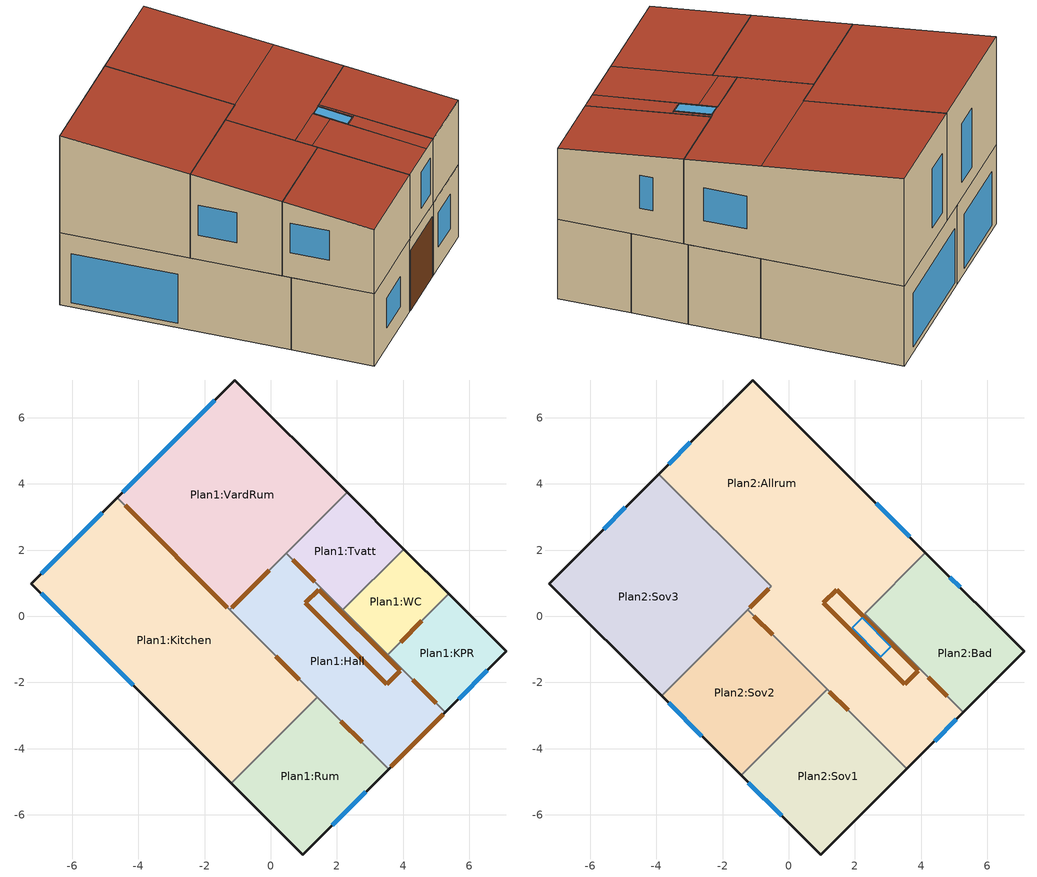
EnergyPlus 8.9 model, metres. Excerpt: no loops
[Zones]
Plan1:Kitchen
 floor ground (Tanay Ground Floor): -1.2,-5.05 -7.24,0.99 -4.64,3.59 1.4,-2.45 z0
 wall outside (Tanay External Wall): -4.64,3.59 -7.24,0.99 -1.2,-5.05 z0:3
 wall to Plan1:Rum (Tanay Internal Partition): -1.2,-5.05 1.4,-2.45 z0:3
 wall to Plan1:Hall (Tanay Internal Partition): 1.4,-2.45 -1.25,0.19 z0:3
 wall to Plan1:VardRum (Tanay Internal Partition): -1.25,0.19 -4.64,3.59 z0:3
 window (1001): -5.09,3.13 -6.94,1.29 / -6.94,0.69 -4.16,-2.09 z0.19:2.22
 door inside (IRTSurface): 0.86,-1.91 0.15,-1.21 / -1.31,0.26 -4.4,3.35 z0:3
Plan1:Rum
 floor ground (Tanay Ground Floor): 0.96,-7.21 -1.2,-5.05 1.4,-2.45 3.56,-4.62 z0
 wall outside (Tanay External Wall): -1.2,-5.05 0.96,-7.21 3.56,-4.62 z0:3
 wall to Plan1:Hall (Tanay Internal Partition): 3.56,-4.62 1.4,-2.45 z0:3
 window (1002): 1.86,-6.32 2.87,-5.31 z0.8:2.03
 door inside (Wooden flush panel hollow core door (normally hung)): 2.76,-3.81 2.12,-3.17 z0:2.1
Plan1:Hall
 floor ground (Tanay Ground Floor): 3.56,-4.62 -1.25,0.19 0.47,1.91 5.28,-2.9 z0
 wall outside (Tanay External Wall): 3.56,-4.62 5.28,-2.9 z0:3
 wall to Plan1:VardRum (Tanay Internal Partition_Rev): 0.47,1.91 -1.25,0.19 z0:3
 wall to Plan1:Tvatt (Tanay Internal Partition_Rev): 2.18,0.19 0.47,1.91 z0:3
 wall to Plan1:WC (Tanay Internal Partition_Rev): 3.54,-1.16 2.18,0.19 z0:3
 wall to Plan1:KPR (Tanay Internal Partition_Rev): 5.28,-2.9 3.54,-1.16 z0:3
 door inside (IRTSurface): -0.04,1.4 -1.18,0.26 z0:3; 5,-2.63 4.3,-1.92 z0:2.1; 1.04,0.4 3.5,-2.06 3.91,-1.65 1.45,0.81 z3
 door inside (Wooden flush panel hollow core door (normally hung)_Rev): 1.32,1.05 0.67,1.71 z0.01:2.1
 door (Tanay External Door): 3.62,-4.55 5.21,-2.96 z0:2.5
Plan1:VardRum
 floor ground (Tanay Ground Floor): -1.25,0.19 -4.64,3.59 -1.09,7.14 2.31,3.75 z0
 wall outside (Tanay External Wall): 2.31,3.75 -1.09,7.14 -4.64,3.59 z0:3
 wall to Plan1:Tvatt (Tanay Internal Partition): 0.47,1.91 2.31,3.75 z0:3
 window (1002): -1.7,6.53 -4.47,3.75 z0.19:2.22
Plan1:Tvatt
 floor ground (Tanay Ground Floor): 2.18,0.19 0.47,1.91 2.31,3.75 4.02,2.03 z0
 wall outside (Tanay External Wall): 4.02,2.03 2.31,3.75 z0:3
 wall to Plan1:WC (Tanay Internal Partition): 2.18,0.19 4.02,2.03 z0:3
Plan1:WC
 floor ground (Tanay Ground Floor): 3.54,-1.16 2.18,0.19 4.02,2.03 5.38,0.68 z0
 wall outside (Tanay External Wall): 5.38,0.68 4.02,2.03 z0:3
 wall to Plan1:KPR (Tanay Internal Partition): 3.54,-1.16 5.38,0.68 z0:3
 door inside (Wooden flush panel hollow core door (normally hung)): 3.93,-0.78 4.57,-0.14 z0:2.1
Plan1:KPR
 floor ground (Tanay Ground Floor): 5.28,-2.9 3.54,-1.16 5.38,0.68 7.12,-1.06 z0
 wall outside (Tanay External Wall): 5.28,-2.9 7.12,-1.06 5.38,0.68 z0:3
 window (1003): 5.67,-2.5 6.55,-1.63 z0.84:2.26
Plan2:Sov1
 floor to Plan1:Kitchen (Tanay Internal floor_Reversed_Rev): -1.2,-5.05 -1.44,-4.81 1.16,-2.21 1.4,-2.45 z3
 floor to Plan1:Rum (Tanay Internal floor_Reversed_Rev): 0.96,-7.21 -1.2,-5.05 1.4,-2.45 3.56,-4.62 z3
 wall outside (Tanay External Wall): 0.96,-7.21,3 3.56,-4.61,3 3.56,-4.61,5.68 0.96,-7.21,5.67; -1.44,-4.81,3 0.96,-7.21,3 0.96,-7.21,5.67 -1.44,-4.81,6.07
 wall to Plan2:Allrum (Tanay Internal Partition): 3.56,-4.61,3 1.16,-2.21,3 1.16,-2.21,6.08 3.56,-4.61,5.68
 wall to Plan2:Sov2 (Tanay Internal Partition): 1.16,-2.21,3 -1.44,-4.81,3 -1.44,-4.81,6.07 1.16,-2.21,6.08
 window (1005): -1.23,-5.02 -0.21,-6.03 z4.02:5.25
 door inside (Wooden flush panel hollow core door (normally hung)): 1.8,-2.85 1.22,-2.27 z3.44:5.4
 roof outside (Tanay Pitched roof): 0.96,-7.21,5.67 3.56,-4.61,5.68 1.16,-2.21,6.08 -1.44,-4.81,6.07
Plan2:Sov2
 floor to Plan1:Kitchen (Tanay Internal floor_Reversed_Rev): -1.44,-4.81 -3.84,-2.4 -1.25,0.19 1.16,-2.21 z3
 wall outside (Tanay External Wall): -3.84,-2.4,3 -1.44,-4.81,3 -1.44,-4.81,6.07 -3.84,-2.4,6.47
 wall to Plan2:Allrum (Tanay Internal Partition): 1.16,-2.21,3 -1.25,0.19,3 -1.25,0.19,6.48 1.16,-2.21,6.08
 wall to Plan2:Sov3 (Tanay Internal Partition): -1.25,0.19,3 -3.84,-2.4,3 -3.84,-2.4,6.47 -1.25,0.19,6.48
 window (1005): -3.63,-2.62 -2.62,-3.63 z4.02:5.25
 door inside (Wooden flush panel hollow core door (normally hung)): -0.49,-0.56 -1.06,0.01 z3.44:5.4
 roof outside (Tanay Pitched roof): -1.44,-4.81,6.07 1.16,-2.21,6.08 -1.25,0.19,6.48 -3.84,-2.4,6.47
Plan2:Sov3
 floor to Plan1:Kitchen (Tanay Internal floor_Reversed_Rev): -3.84,-2.4 -7.24,0.99 -4.64,3.59 -1.25,0.19 z3
 floor to Plan1:VardRum (Tanay Internal floor_Reversed_Rev): -1.25,0.19 -4.64,3.59 -3.93,4.3 -0.53,0.91 z3
 wall outside (Tanay External Wall): -3.93,4.3,3 -7.24,0.99,3 -7.24,0.99,7.04 -3.93,4.3,7.05; -7.24,0.99,3 -3.84,-2.4,3 -3.84,-2.4,6.47 -7.24,0.99,7.04
 wall to Plan2:Allrum (Tanay Internal Partition_Rev): -1.25,0.19 -0.53,0.91 z3:6.48; -0.53,0.91,3 -3.93,4.3,3 -3.93,4.3,7.05 -0.53,0.91,6.48
 window (1007): -4.94,3.29 -5.6,2.63 z3.56:5.78
 door inside (Wooden flush panel hollow core door (normally hung)_Rev): -1.18,0.26 -0.6,0.84 z3.44:5.4
 roof outside (Tanay Pitched roof): -3.84,-2.4,6.47 -0.53,0.91,6.48 -3.93,4.3,7.05 -7.24,0.99,7.04
Plan2:Allrum
 floor to Plan1:VardRum (Tanay Internal floor_Reversed_Rev): -0.53,0.91 -3.93,4.3 -1.09,7.14 2.31,3.75 z3
 floor to Plan1:Tvatt (Tanay Internal floor_Reversed_Rev): 2.18,0.19 0.47,1.91 2.31,3.75 4.02,2.03 z3
 floor to Plan1:WC (Tanay Internal floor_Reversed_Rev): 2.29,0.08 2.18,0.19 4.02,2.03 4.13,1.92 z3
 floor to Plan1:Hall (Tanay Internal floor_Reversed_Rev): 3.56,-4.61 -1.25,0.19 0.47,1.91 5.28,-2.9 z3
 wall outside (Tanay External Wall): -1.09,7.14 -3.93,4.3 z3:7.05; 3.56,-4.61 5.28,-2.9 z3:5.68; 4.13,1.92,3 -1.09,7.14,3 -1.09,7.14,7.05 4.13,1.92,6.18
 wall to Plan2:Bad (Tanay Internal Partition_Rev): 2.29,0.08 4.13,1.92 z3:6.18; 5.28,-2.9,3 2.29,0.08,3 2.29,0.08,6.18 5.28,-2.9,5.68
 window (1002): 3.66,2.4 2.64,3.41 z4.02:5.25; -2.97,5.26 -3.63,4.6 z3.56:5.79; 4.4,-3.77 5.06,-3.12 z3.56:5.05
 door inside (Wooden flush panel hollow core door (normally hung)_Rev): 4.79,-2.42,3.44 4.22,-1.85,5.3 4.79,-2.42,5.2; 4.79,-2.42,3.44 4.22,-1.85,3.44 4.22,-1.85,5.29
 roof outside (Tanay Pitched roof): 3.14,-0.92,6.02 3.22,-0.85,6.02 2.76,-0.38,6.1 2.68,-0.46,6.1; 4.81,-3.37,5.68 5.28,-2.9,5.68 3.22,-0.85,6.02 2.77,-1.28,6.02; 3.56,-4.61,5.68 4.81,-3.37,5.68 2.32,-0.81,6.1 1.02,-2.07,6.1; 2.68,-0.46,6.1 2.76,-0.38,6.1 2.29,0.08,6.18 2.22,0.02,6.18; 1.02,-2.07,6.1 2.32,-0.81,6.1 1.86,-0.35,6.18 0.58,-1.63,6.17; 0.58,-1.63,6.17 1.86,-0.35,6.18 0.56,-1.61,6.18; -0.53,0.91,6.48 2.31,3.75,6.49 -1.09,7.14,7.05 -3.93,4.3,7.05; 0.56,-1.61,6.18 1.92,-0.28,6.18 4.13,1.92,6.18 2.31,3.75,6.49 -1.25,0.19,6.48; 2.77,-1.28,6.02 3.14,-0.92,6.02 2.23,0.01,6.18 1.86,-0.35,6.18
 skylight (1006): 2.77,-1.23,6.03 3.08,-0.92,6.03 2.22,-0.05,6.17 1.92,-0.35,6.17
Plan2:Bad
 floor to Plan1:WC (Tanay Internal floor_Reversed_Rev): 3.54,-1.16 2.29,0.08 4.13,1.92 5.38,0.68 z3
 floor to Plan1:KPR (Tanay Internal floor_Reversed_Rev): 5.28,-2.9 3.54,-1.16 5.38,0.68 7.12,-1.06 z3
 wall outside (Tanay External Wall): 5.28,-2.9 7.12,-1.06 z3:5.68; 7.12,-1.06,3 4.13,1.92,3 4.13,1.92,6.18 7.12,-1.06,5.68
 window (1004): 5.18,0.88 4.87,1.18 z4.02:5.25
 roof outside (Tanay Pitched roof): 5.28,-2.9,5.68 7.12,-1.06,5.68 4.13,1.92,6.18 2.29,0.08,6.18
[Building]
Building: North Axis=0; Terrain=Suburbs; Loads Convergence Tolerance Value=0.04; Temperature Convergence Tolerance Value=0.4; Solar Distribution=FullExterior; Maximum Number of Warmup Days=25; Minimum Number of Warmup Days=6
[Site:Location]
Svinninge (O1-1O:31-O3)  (01-10:31-03): Latitude=59.37; Longitude=17.9; Time Zone=1; Elevation=14
[SizingPeriod:DesignDay] Day of Month=15; Humidity Condition Type=WetBulb; Barometric Pressure=101156.9; Wind Direction=0; Rain Indicator=No; Snow Indicator=No
Name | Month | Day Type | Maximum DryBulb Temperature | Daily DryBulb Temperature Range | Wetbulb or DewPoint at Maximum DryBulb | Wind Speed | Daylight Saving Time Indicator | Solar Model Indicator | Sky Clearness
Summer Design Day in Svinninge (O1-1O:31-O3) Jul | 7 | SummerDesignDay | 30.1 | 12.5 | 18.9 | 0 | Yes | ASHRAEClearSky | 0.98
Summer Design Day in Svinninge (O1-1O:31-O3) Aug | 8 | SummerDesignDay | 28.2 | 11.2 | 18.4 | 0 | Yes | ASHRAEClearSky | 0.98
Summer Design Day in Svinninge (O1-1O:31-O3) Sep | 9 | SummerDesignDay | 22.9 | 9.7 | 16.5 | 0 | Yes | ASHRAEClearSky | 0.98
Winter Design Day in Svinninge (O1-1O:31-O3) | 1 | WinterDesignDay | -16.1 | 0 | -16.1 | 9.8 | No |  | 0
[Site:GroundTemperature:BuildingSurface]
18, 18, 18, 18, 18, 18, 18, 18, 18, 18, 18, 18
[Site:GroundTemperature:FCfactorMethod]
January Ground Temperature=-2; February Ground Temperature=-2.83; March Ground Temperature=-1.36; April Ground Temperature=0.95; May Ground Temperature=6.98; June Ground Temperature=11.64; July Ground Temperature=14.78; August Ground Temperature=15.74; September Ground Temperature=14.11; October Ground Temperature=10.5; November Ground Temperature=5.66; December Ground Temperature=1.18
[Site:GroundTemperature:Shallow]
14, 14, 14, 14, 14, 14, 14, 14, 14, 14, 14, 14
[Site:GroundTemperature:Deep]
14, 14, 14, 14, 14, 14, 14, 14, 14, 14, 14, 14
[Site:GroundReflectance]
0.2, 0.2, 0.2, 0.2, 0.2, 0.2, 0.2, 0.2, 0.2, 0.2, 0.2, 0.2
[Site:GroundReflectance:SnowModifier]
2, 2
[Material] Roughness=Rough
Name | Thickness | Conductivity | Density | Specific Heat | Thermal Absorptance | Solar Absorptance | Visible Absorptance
Gravel_O.15 | 0.15 | 0.36 | 1840 | 840 | 0.9 | 0.29 | 0.29
Mineral fibre/wool - woolfibrous_O.3 | 0.3 | 0.043 | 96 | 840 | 0.9 | 0.6 | 0.6
Cast Concrete (Dense)_O.1 | 0.1 | 1.4 | 2100 | 840 | 0.9 | 0.6 | 0.6
Timber Flooring_O.O2 | 0.02 | 0.14 | 650 | 1200 | 0.9 | 0.78 | 0.78
Timber Flooring_O.O15 | 0.015 | 0.14 | 650 | 1200 | 0.9 | 0.78 | 0.78
Chipboard_O.O22 | 0.022 | 0.15 | 800 | 2093 | 0.9 | 0.78 | 0.78
Plywood (Lightweight)_O.O7 | 0.07 | 0.15 | 560 | 2500 | 0.9 | 0.78 | 0.78
Gypsum Plasterboard_O.O13 | 0.013 | 0.25 | 900 | 1000 | 0.9 | 0.5 | 0.5
Plywood (Lightweight)_O.O12 | 0.012 | 0.15 | 560 | 2500 | 0.9 | 0.78 | 0.78
Hardboard(high density)_O.O25 | 0.025 | 0.12 | 880 | 1340 | 0.9 | 0.7 | 0.7
O.625 in. gypsum board_O.O1 | 0.01 | 0.16 | 640 | 1150 | 0.9 | 0.7 | 0.7
Mineral fibre/wool - woolfibrous_O.245 | 0.245 | 0.043 | 96 | 840 | 0.9 | 0.6 | 0.6
O.5 in. Plywood (douglas fir)_O.O127 | 0.0127 | 0.09 | 460 | 1880 | 0.9 | 0.7 | 0.7
Plywood (Heavyweight)_O.OO6 | 0.006 | 0.15 | 700 | 1420 | 0.9 | 0.78 | 0.78
Stainless Steel 1_O.O3 | 0.03 | 17 | 7900 | 460 | 0.3 | 0.2 | 0.2
Mineral fibre/wool - woolfibrous_O.O3 | 0.03 | 0.043 | 96 | 840 | 0.9 | 0.6 | 0.6
Ceiling Tiles_O.O25 | 0.025 | 0.056 | 380 | 1000 | 0.9 | 0.5 | 0.5
Plywood (Lightweight)_O.O23 | 0.023 | 0.15 | 560 | 2500 | 0.9 | 0.78 | 0.78
Mineral fibre/wool - woolfibrous_O.47 | 0.47 | 0.043 | 96 | 840 | 0.9 | 0.6 | 0.6
[Material:NoMass] Roughness=Rough; Thermal Absorptance=0.9; Solar Absorptance=0.7; Visible Absorptance=0.7
Name | Thermal Resistance
5_RVAL_3; 6_RVAL_3; 7_RVAL_2; 13_RVAL_3 | 0.18
9_RVAL_2; 10_RVAL_2 | 0.15
[Material:InfraredTransparent]
IRTMaterial
[WindowMaterial:Glazing] Optical Data Type=SpectralAverage; Thickness=0.003; Infrared Transmittance at Normal Incidence=0; Conductivity=0.9; Dirt Correction Factor for Solar and Visible Transmittance=1
Name | Solar Transmittance at Normal Incidence | Front Side Solar Reflectance at Normal Incidence | Back Side Solar Reflectance at Normal Incidence | Visible Transmittance at Normal Incidence | Front Side Visible Reflectance at Normal Incidence | Back Side Visible Reflectance at Normal Incidence | Front Side Infrared Hemispherical Emissivity | Back Side Infrared Hemispherical Emissivity
2 | 0.837 | 0.075 | 0.075 | 0.898 | 0.081 | 0.081 | 0.84 | 0.84
40 | 0.63 | 0.19 | 0.22 | 0.85 | 0.056 | 0.079 | 0.84 | 0.1
41 | 0.63 | 0.22 | 0.19 | 0.85 | 0.079 | 0.056 | 0.1 | 0.84
[WindowMaterial:Gas]
1002: Gas Type=Air; Thickness=0.013
[WindowMaterial:Blind]
20001: Slat Orientation=Horizontal; Slat Width=0.025; Slat Separation=0.01875; Slat Thickness=0.001; Slat Angle=45; Slat Conductivity=0.9; Slat Beam Solar Transmittance=0; Front Side Slat Beam Solar Reflectance=0.8; Back Side Slat Beam Solar Reflectance=0.8; Slat Diffuse Solar Transmittance=0; Front Side Slat Diffuse Solar Reflectance=0.8; Back Side Slat Diffuse Solar Reflectance=0.8; Slat Beam Visible Transmittance=0; Front Side Slat Beam Visible Reflectance=0.8; Back Side Slat Beam Visible Reflectance=0.8; Slat Diffuse Visible Transmittance=0; Front Side Slat Diffuse Visible Reflectance=0.8; Back Side Slat Diffuse Visible Reflectance=0.8; Slat Infrared Hemispherical Transmittance=0; Front Side Slat Infrared Hemispherical Emissivity=0.9; Back Side Slat Infrared Hemispherical Emissivity=0.9; Blind to Glass Distance=0.015; Blind Top Opening Multiplier=0.5; Blind Bottom Opening Multiplier=0.5; Blind Left Side Opening Multiplier=0.5; Blind Right Side Opening Multiplier=0.5; Minimum Slat Angle=0; Maximum Slat Angle=180
[Construction]
IRTSurface: IRTMaterial
Tanay Internal Partition: Gypsum Plasterboard_O.O13, Plywood (Lightweight)_O.O12, 5_RVAL_3, Plywood (Lightweight)_O.O12, Gypsum Plasterboard_O.O13
Tanay Internal Partition_Rev: Gypsum Plasterboard_O.O13, Plywood (Lightweight)_O.O12, 6_RVAL_3, Plywood (Lightweight)_O.O12, Gypsum Plasterboard_O.O13
Tanay External Wall: Hardboard(high density)_O.O25, 7_RVAL_2, O.625 in. gypsum board_O.O1, Mineral fibre/wool - woolfibrous_O.245, O.5 in. Plywood (douglas fir)_O.O127, Gypsum Plasterboard_O.O13
Wooden flush panel hollow core door (normally hung): Plywood (Heavyweight)_O.OO6, 9_RVAL_2, Plywood (Heavyweight)_O.OO6
Wooden flush panel hollow core door (normally hung)_Rev: Plywood (Heavyweight)_O.OO6, 10_RVAL_2, Plywood (Heavyweight)_O.OO6
Tanay External Door: Stainless Steel 1_O.O3, Mineral fibre/wool - woolfibrous_O.O3, Stainless Steel 1_O.O3
Tanay Pitched roof: Ceiling Tiles_O.O25, Plywood (Lightweight)_O.O23, 13_RVAL_3, Mineral fibre/wool - woolfibrous_O.47, Gypsum Plasterboard_O.O13
1001; 1002; 1003; 1004; 1005; 1007: 40, 1002, 2, 1002, 41
2001; 2002; 2003; 2004; 2005: 40, 1002, 2, 1002, 41, 20001
1006: 40, 1002, 2
[Construction:InternalSource]
Tanay Ground Floor: 2, 2, 2, 0.3, Gravel_O.15, Mineral fibre/wool - woolfibrous_O.3, Cast Concrete (Dense)_O.1, Timber Flooring_O.O2
Tanay Internal floor_Reversed_Rev: 4, 4, 2, 0.3, Gypsum Plasterboard_O.O13, Plywood (Lightweight)_O.O7, Mineral fibre/wool - woolfibrous_O.3, Chipboard_O.O22, Chipboard_O.O22, Timber Flooring_O.O15
[WindowProperty:ShadingControl] Shading Type=InteriorBlind; Shading Control Type=OnIfScheduleAllows; Shading Control Is Scheduled=Yes; Glare Control Is Active=No; Type of Slat Angle Control for Blinds=FixedSlatAngle; Setpoint 2=0
Name | Construction with Shading | Schedule
1001 | 2001 | Dwell_DomKitchen_Occ
1002 | 2002 | Dwell_DomLounge_Occ
1003 | 2003 | Dwell_DomCirculation_Occ
1004 | 2004 | Dwell_DomBath_Occ
1005 | 2005 | Dwell_DomBed_Occ
[Zone] Type=1; Multiplier=1; Zone Inside Convection Algorithm=TARP; Part of Total Floor Area=Yes
Name | Volume | Floor Area
Plan1:Kitchen | 79.4044 | 26.4681
Plan1:Rum | 25.8575 | 8.6192
Plan1:VardRum | 60.625 | 20.2083
Plan1:Tvatt | 14.7925 | 4.9308
Plan1:WC | 11.4833 | 3.8278
Plan1:KPR | 13.3948 | 4.4649
Plan1:Hall | 43.1562 | 14.3854
Plan2:Bad | 16.1785 | 8.3283
Plan2:Sov1 | 18.3537 | 9.73
Plan2:Sov2 | 23.9411 | 10.531
Plan2:Allrum | 88.2383 | 34.397
Plan2:Sov3 | 51.2986 | 18.6961
[PEOPLE] Number of People Calculation Method=People; Number of People=1; Fraction Radiant=0.3; Sensible Heat Fraction=AutoCalculate; Carbon Dioxide Generation Rate=3.82e-08; Enable ASHRAE 55 Comfort Warnings=No; Mean Radiant Temperature Calculation Type=ZoneAveraged; Work Efficiency Schedule=Work efficiency; Clothing Insulation Calculation Method=ClothingInsulationSchedule; Air Velocity Schedule=AirVelocitySchedule
Name | Zone or ZoneList | Number of People Schedule | Activity Level Schedule | Clothing Insulation Schedule
People Plan1:Kitchen | Plan1:Kitchen | Dwell_DomKitchen_Occ | Activity Schedule 13469 | Clothing Schedule 13469
People Plan1:Rum | Plan1:Rum | Dwell_DomLounge_Occ | Activity Schedule 13477 | Clothing Schedule 13477
People Plan1:VardRum | Plan1:VardRum | Dwell_DomLounge_Occ | Activity Schedule 13484 | Clothing Schedule 13484
People Plan1:Tvatt | Plan1:Tvatt | Dwell_DomToilet_Occ | Activity Schedule 13492 | Clothing Schedule 13492
People Plan1:WC | Plan1:WC | Dwell_DomToilet_Occ | Activity Schedule 13499 | Clothing Schedule 13499
People Plan1:KPR | Plan1:KPR | Dwell_DomCirculation_Occ | Activity Schedule 13506 | Clothing Schedule 13506
People Plan1:Hall | Plan1:Hall | Dwell_DomCirculation_Occ | Activity Schedule 13513 | Clothing Schedule 13513
People Plan2:Bad | Plan2:Bad | Dwell_DomBath_Occ | Activity Schedule 13552 | Clothing Schedule 13552
People Plan2:Sov1 | Plan2:Sov1 | Dwell_DomBed_Occ | Activity Schedule 13559 | Clothing Schedule 13559
People Plan2:Sov2 | Plan2:Sov2 | Dwell_DomBed_Occ | Activity Schedule 13566 | Clothing Schedule 13566
People Plan2:Allrum | Plan2:Allrum | Dwell_DomLounge_Occ | Activity Schedule 13573 | Clothing Schedule 13573
People Plan2:Sov3 | Plan2:Sov3 | Dwell_DomBed_Occ | Activity Schedule 13585 | Clothing Schedule 13585
[Lights] Design Level Calculation Method=Watts/Area; Return Air Fraction=0; Fraction Radiant=0.42; Fraction Visible=0.18; Fraction Replaceable=1
Name | Zone or ZoneList | Schedule | Watts per Zone Floor Area
Plan1:Kitchen | Plan1:Kitchen | Dwell_DomKitchen_Light | 10.2
Plan1:Rum | Plan1:Rum | Dwell_DomLounge_Light | 5.1
Plan1:VardRum | Plan1:VardRum | Dwell_DomLounge_Light | 5.1
Plan1:Tvatt | Plan1:Tvatt | Dwell_DomToilet_Light | 3.4
Plan1:WC | Plan1:WC | Dwell_DomToilet_Light | 3.4
Plan1:KPR | Plan1:KPR | Dwell_DomCirculation_Light | 3.4
Plan1:Hall | Plan1:Hall | Dwell_DomCirculation_Light | 3.4
Plan2:Bad | Plan2:Bad | Dwell_DomBath_Light | 5.1
Plan2:Sov1 | Plan2:Sov1 | Dwell_DomBed_Light | 3.4
Plan2:Sov2 | Plan2:Sov2 | Dwell_DomBed_Light | 3.4
Plan2:Allrum | Plan2:Allrum | Dwell_DomLounge_Light | 5.1
Plan2:Sov3 | Plan2:Sov3 | Dwell_DomBed_Light | 3.4
[OtherEquipment] Fuel Type=Electricity; Design Level Calculation Method=Watts/Area; Fraction Latent=0; Fraction Radiant=0.2; Fraction Lost=0; Carbon Dioxide Generation Rate=0
Name | Zone or ZoneList | Schedule | Power per Zone Floor Area | EndUse Subcategory
Plan1:Kitchen Equipment gain 1 | Plan1:Kitchen | Dwell_DomKitchen_Equip | 30.28 | ELECTRIC EQUIPMENT#Plan1:Kitchen#05
Plan1:Rum Equipment gain 1 | Plan1:Rum | Dwell_DomLounge_Equip | 3.9 | ELECTRIC EQUIPMENT#Plan1:Rum#05
Plan1:VardRum Equipment gain 1 | Plan1:VardRum | Dwell_DomLounge_Equip | 3.9 | ELECTRIC EQUIPMENT#Plan1:VardRum#05
Plan1:Tvatt Equipment gain 1 | Plan1:Tvatt | Dwell_DomToilet_Equip | 1.61 | ELECTRIC EQUIPMENT#Plan1:Tvatt#05
Plan1:WC Equipment gain 1 | Plan1:WC | Dwell_DomToilet_Equip | 1.61 | ELECTRIC EQUIPMENT#Plan1:WC#05
Plan1:KPR Equipment gain 1 | Plan1:KPR | Dwell_DomCirculation_Equip | 1.57 | ELECTRIC EQUIPMENT#Plan1:KPR#05
Plan1:Hall Equipment gain 1 | Plan1:Hall | Dwell_DomCirculation_Equip | 1.57 | ELECTRIC EQUIPMENT#Plan1:Hall#05
Plan2:Bad Equipment gain 1 | Plan2:Bad | Dwell_DomBath_Equip | 1.67 | ELECTRIC EQUIPMENT#Plan2:Bad#05
Plan2:Sov1 Equipment gain 1 | Plan2:Sov1 | Dwell_DomBed_Equip | 3.58 | ELECTRIC EQUIPMENT#Plan2:Sov1#05
Plan2:Sov2 Equipment gain 1 | Plan2:Sov2 | Dwell_DomBed_Equip | 3.58 | ELECTRIC EQUIPMENT#Plan2:Sov2#05
Plan2:Allrum Equipment gain 1 | Plan2:Allrum | Dwell_DomLounge_Equip | 3.9 | ELECTRIC EQUIPMENT#Plan2:Allrum#05
Plan2:Sov3 Equipment gain 1 | Plan2:Sov3 | Dwell_DomBed_Equip | 3.58 | ELECTRIC EQUIPMENT#Plan2:Sov3#05
[ZoneInfiltration:DesignFlowRate] Schedule=On 24/7; Design Flow Rate Calculation Method=Flow/zone; Constant Term Coefficient=1; Temperature Term Coefficient=0; Velocity Term Coefficient=0; Velocity Squared Term Coefficient=0
Name | Zone or ZoneList | Design Flow Rate
Plan1:Kitchen Infiltration | Plan1:Kitchen | 0.006617
Plan1:Rum Infiltration | Plan1:Rum | 0.002155
Plan1:VardRum Infiltration | Plan1:VardRum | 0.005052
Plan1:Tvatt Infiltration | Plan1:Tvatt | 0.001233
Plan1:WC Infiltration | Plan1:WC | 0.000957
Plan1:KPR Infiltration | Plan1:KPR | 0.001116
Plan1:Hall Infiltration | Plan1:Hall | 0.003596
Plan2:Bad Infiltration | Plan2:Bad | 0.001348
Plan2:Sov1 Infiltration | Plan2:Sov1 | 0.001529
Plan2:Sov2 Infiltration | Plan2:Sov2 | 0.001995
Plan2:Allrum Infiltration | Plan2:Allrum | 0.007353
Plan2:Sov3 Infiltration | Plan2:Sov3 | 0.004275
[ZoneVentilation:DesignFlowRate] Schedule=On 24/7; Design Flow Rate Calculation Method=Flow/zone; Ventilation Type=NATURAL; Fan Pressure Rise=0; Fan Total Efficiency=1; Constant Term Coefficient=1; Temperature Term Coefficient=0; Velocity Term Coefficient=0; Velocity Squared Term Coefficient=0; Minimum Indoor Temperature=-100; Maximum Indoor Temperature=100; Delta Temperature=-100; Minimum Outdoor Temperature=-100; Maximum Outdoor Temperature=100; Maximum Wind Speed=40
Name | Zone or ZoneList | Design Flow Rate
Plan1:Kitchen Nat Vent | Plan1:Kitchen | 0.0005
Plan1:Rum Nat Vent | Plan1:Rum | 0.0005
Plan1:VardRum Nat Vent | Plan1:VardRum | 0.0005
Plan1:Tvatt Nat Vent | Plan1:Tvatt | 0.0005
Plan1:WC Nat Vent | Plan1:WC | 0.0005
Plan1:KPR Nat Vent | Plan1:KPR | 0.005
Plan1:Hall Nat Vent | Plan1:Hall | 0.0005
Plan2:Bad Nat Vent | Plan2:Bad | 0.0005
Plan2:Sov1 Nat Vent | Plan2:Sov1 | 0.0005
Plan2:Sov2 Nat Vent | Plan2:Sov2 | 0.0005
Plan2:Allrum Nat Vent | Plan2:Allrum | 0.0005
Plan2:Sov3 Nat Vent | Plan2:Sov3 | 0.0005
[ZoneMixing] Delta Temperature=0
Name | Zone | Schedule | Design Flow Rate Calculation Method | Design Flow Rate | Source Zone
Plan1:Kitchen_1 | Plan1:Kitchen | On | Flow/Zone | 0.297604 | Plan1:Hall
Plan1:Kitchen_2 | Plan1:Hall | On | Flow/zone | 0.297604 | Plan1:Kitchen
Plan1:Kitchen_3 | Plan1:Kitchen | On | Flow/Zone | 1.31056 | Plan1:VardRum
Plan1:Kitchen_4 | Plan1:VardRum | On | Flow/zone | 1.31056 | Plan1:Kitchen
Plan1:Rum_5 | Plan1:Rum | Dwell_DomLounge_Occ | Flow/Zone | 0.0473244 | Plan1:Hall
Plan1:Rum_6 | Plan1:Hall | Dwell_DomLounge_Occ | Flow/zone | 0.0473244 | Plan1:Rum
Plan1:VardRum_7 | Plan1:VardRum | On | Flow/Zone | 0.483232 | Plan1:Hall
Plan1:VardRum_8 | Plan1:Hall | On | Flow/zone | 0.483232 | Plan1:VardRum
Plan1:Tvatt_9 | Plan1:Tvatt | Dwell_DomToilet_Occ | Flow/Zone | 0.0485122 | Plan1:Hall
Plan1:Tvatt_10 | Plan1:Hall | Dwell_DomToilet_Occ | Flow/zone | 0.0485122 | Plan1:Tvatt
Plan1:WC_11 | Plan1:WC | Dwell_DomToilet_Occ | Flow/Zone | 0.0474744 | Plan1:KPR
Plan1:WC_12 | Plan1:KPR | Dwell_DomToilet_Occ | Flow/zone | 0.0474744 | Plan1:WC
Plan1:KPR_13 | Plan1:KPR | On | Flow/Zone | 0.209432 | Plan1:Hall
Plan1:KPR_14 | Plan1:Hall | On | Flow/zone | 0.209432 | Plan1:KPR
Plan1:Hall_15 | Plan1:Hall | On | Flow/Zone | 0.198359 | Plan2:Allrum
Plan1:Hall_16 | Plan2:Allrum | On | Flow/zone | 0.198359 | Plan1:Hall
Plan2:Bad_17 | Plan2:Bad | Dwell_DomBath_Occ | Flow/Zone | 0.0177939 | Plan2:Allrum
Plan2:Bad_18 | Plan2:Allrum | Dwell_DomBath_Occ | Flow/zone | 0.0177939 | Plan2:Bad
Plan2:Bad_19 | Plan2:Bad | Dwell_DomBath_Occ | Flow/Zone | 0.0186455 | Plan2:Allrum
Plan2:Bad_20 | Plan2:Allrum | Dwell_DomBath_Occ | Flow/zone | 0.0186455 | Plan2:Bad
Plan2:Sov1_21 | Plan2:Sov1 | Dwell_DomBed_Occ | Flow/Zone | 0.0396495 | Plan2:Allrum
Plan2:Sov1_22 | Plan2:Allrum | Dwell_DomBed_Occ | Flow/zone | 0.0396495 | Plan2:Sov1
Plan2:Sov2_23 | Plan2:Sov2 | Dwell_DomBed_Occ | Flow/Zone | 0.0396495 | Plan2:Allrum
Plan2:Sov2_24 | Plan2:Allrum | Dwell_DomBed_Occ | Flow/zone | 0.0396495 | Plan2:Sov2
Plan2:Allrum_25 | Plan2:Allrum | Dwell_DomLounge_Occ | Flow/Zone | 0.0396494 | Plan2:Sov3
Plan2:Allrum_26 | Plan2:Sov3 | Dwell_DomLounge_Occ | Flow/zone | 0.0396494 | Plan2:Allrum
[EnergyManagementSystem:Actuator] Actuated Component Type=Schedule:Compact; Actuated Component Control Type=Schedule Value
Name | Actuated Component Unique
Schedule_Value_HEATING_SET_POINT_SCHEDULE | HEATING SET POINT SCHEDULE
Schedule_Value_COOLING_SET_POINT_SCHEDULE | COOLING SET POINT SCHEDULE
[EnergyManagementSystem:ProgramCallingManager]
setThermostat: BeginTimestepBeforePredictor; setTemperature_Heating; setTemperature_Cooling
Average Building Temperature: InsideHVACSystemIterationLoop; AverageZoneTemps; SetMassFlow_Plan1_Kitchen; SetMassFlow_Plan1_Rum; SetMassFlow_Plan1_VardRum; SetMassFlow_Plan1_Tvatt; SetMassFlow_Plan1_WC; SetMassFlow_Plan1_KPR; SetMassFlow_Plan1_Hall; SetMassFlow_Plan2_Bad; SetMassFlow_Plan2_Sov1; SetMassFlow_Plan2_Sov2; SetMassFlow_Plan2_Allrum; SetMassFlow_Plan2_Sov3; SetASHPInletTemp
[EnergyManagementSystem:Program]
setTemperature_Heating: SET Schedule_Value_HEATING_SET_POINT_SCHEDULE = 40
setTemperature_Cooling: SET Schedule_Value_COOLING_SET_POINT_SCHEDULE = 45
AverageZoneTemps: SET SumNumerator = 0; SET SumDenominator = 0; If Temp_Plan1_Kitchen > 100 || Temp_Plan1_Kitchen < 0.0-100; SET tmpError = @FatalHaltEp 999.9; ENDIF; SET SumNumerator = SumNumerator + Temp_Plan1_Kitchen * Vol_Plan1_Kitchen; SET SumDenominator = SumDenominator + Vol_Plan1_Kitchen; If Temp_Plan1_Rum > 100 || Temp_Plan1_Rum < 0.0-100; SET tmpError = @FatalHaltEp 999.9; ENDIF; SET SumNumerator = SumNumerator + Temp_Plan1_Rum * Vol_Plan1_Rum; SET SumDenominator = SumDenominator + Vol_Plan1_Rum; If Temp_Plan1_VardRum > 100 || Temp_Plan1_VardRum < 0.0-100; SET tmpError = @FatalHaltEp 999.9; ENDIF; SET SumNumerator = SumNumerator + Temp_Plan1_VardRum * Vol_Plan1_VardRum; SET SumDenominator = SumDenominator + Vol_Plan1_VardRum; If Temp_Plan1_Tvatt > 100 || Temp_Plan1_Tvatt < 0.0-100; SET tmpError = @FatalHaltEp 999.9; ENDIF; SET SumNumerator = SumNumerator + Temp_Plan1_Tvatt * Vol_Plan1_Tvatt; SET SumDenominator = SumDenominator + Vol_Plan1_Tvatt; If Temp_Plan1_WC > 100 || Temp_Plan1_WC < 0.0-100; SET tmpError = @FatalHaltEp 999.9; ENDIF; SET SumNumerator = SumNumerator + Temp_Plan1_WC * Vol_Plan1_WC; SET SumDenominator = SumDenominator + Vol_Plan1_WC; If Temp_Plan1_KPR > 100 || Temp_Plan1_KPR < 0.0-100; SET tmpError = @FatalHaltEp 999.9; ENDIF; SET SumNumerator = SumNumerator + Temp_Plan1_KPR * Vol_Plan1_KPR; SET SumDenominator = SumDenominator + Vol_Plan1_KPR; If Temp_Plan1_Hall > 100 || Temp_Plan1_Hall < 0.0-100; SET tmpError = @FatalHaltEp 999.9; ENDIF; SET SumNumerator = SumNumerator + Temp_Plan1_Hall * Vol_Plan1_Hall; SET SumDenominator = SumDenominator + Vol_Plan1_Hall; If Temp_Plan2_Bad > 100 || Temp_Plan2_Bad < 0.0-100; SET tmpError = @FatalHaltEp 999.9; ENDIF; SET SumNumerator = SumNumerator + Temp_Plan2_Bad * Vol_Plan2_Bad; SET SumDenominator = SumDenominator + Vol_Plan2_Bad; If Temp_Plan2_Sov1 > 100 || Temp_Plan2_Sov1 < 0.0-100; SET tmpError = @FatalHaltEp 999.9; ENDIF; SET SumNumerator = SumNumerator + Temp_Plan2_Sov1 * Vol_Plan2_Sov1; SET SumDenominator = SumDenominator + Vol_Plan2_Sov1; If Temp_Plan2_Sov2 > 100 || Temp_Plan2_Sov2 < 0.0-100; SET tmpError = @FatalHaltEp 999.9; ENDIF; SET SumNumerator = SumNumerator + Temp_Plan2_Sov2 * Vol_Plan2_Sov2; SET SumDenominator = SumDenominator + Vol_Plan2_Sov2; If Temp_Plan2_Allrum > 100 || Temp_Plan2_Allrum < 0.0-100; SET tmpError = @FatalHaltEp 999.9; ENDIF; SET SumNumerator = SumNumerator + Temp_Plan2_Allrum * Vol_Plan2_Allrum; SET SumDenominator = SumDenominator + Vol_Plan2_Allrum; If Temp_Plan2_Sov3 > 100 || Temp_Plan2_Sov3 < 0.0-100; SET tmpError = @FatalHaltEp 999.9; ENDIF; SET SumNumerator = SumNumerator + Temp_Plan2_Sov3 * Vol_Plan2_Sov3; SET SumDenominator = SumDenominator + Vol_Plan2_Sov3; IF SumDenominator > 0; SET AverageBuildingTemp = SumNumerator / SumDenominator; ENDIF
SetASHPInletTemp: SET Schedule_Value_TANAYASHPINLETTEMP = AverageBuildingTemp
SetMassFlow_Plan1_Kitchen: SET UserHeatSetpointTemp_Plan1_Kitchen = 20; SET Error_Plan1_Kitchen = Temp_Plan1_Kitchen - UserHeatSetpointTemp_Plan1_Kitchen; IF Error_Plan1_Kitchen > 0.1; SET Water_Mass_Flow_Rate_Plan1_Kitchen_Heated_Floor = 0; ELSEIF Error_Plan1_Kitchen < -0.1; SET Water_Mass_Flow_Rate_Plan1_Kitchen_Heated_Floor = 1; ENDIF
SetMassFlow_Plan1_Rum: SET UserHeatSetpointTemp_Plan1_Rum = 20; SET Error_Plan1_Rum = Temp_Plan1_Rum - UserHeatSetpointTemp_Plan1_Rum; IF Error_Plan1_Rum > 0.1; SET Water_Mass_Flow_Rate_Plan1_Rum_Heated_Floor = 0; ELSEIF Error_Plan1_Rum < -0.1; SET Water_Mass_Flow_Rate_Plan1_Rum_Heated_Floor = 1; ENDIF
SetMassFlow_Plan1_VardRum: SET UserHeatSetpointTemp_Plan1_VardRum = 20; SET Error_Plan1_VardRum = Temp_Plan1_VardRum - UserHeatSetpointTemp_Plan1_VardRum; IF Error_Plan1_VardRum > 0.1; SET Water_Mass_Flow_Rate_Plan1_VardRum_Heated_Floor = 0; ELSEIF Error_Plan1_VardRum < -0.1; SET Water_Mass_Flow_Rate_Plan1_VardRum_Heated_Floor = 1; ENDIF
SetMassFlow_Plan1_Tvatt: SET UserHeatSetpointTemp_Plan1_Tvatt = 20; SET Error_Plan1_Tvatt = Temp_Plan1_Tvatt - UserHeatSetpointTemp_Plan1_Tvatt; IF Error_Plan1_Tvatt > 0.1; SET Water_Mass_Flow_Rate_Plan1_Tvatt_Heated_Floor = 0; ELSEIF Error_Plan1_Tvatt < -0.1; SET Water_Mass_Flow_Rate_Plan1_Tvatt_Heated_Floor = 1; ENDIF
SetMassFlow_Plan1_WC: SET UserHeatSetpointTemp_Plan1_WC = 20; SET Error_Plan1_WC = Temp_Plan1_WC - UserHeatSetpointTemp_Plan1_WC; IF Error_Plan1_WC > 0.1; SET Water_Mass_Flow_Rate_Plan1_WC_Heated_Floor = 0; ELSEIF Error_Plan1_WC < -0.1; SET Water_Mass_Flow_Rate_Plan1_WC_Heated_Floor = 1; ENDIF
SetMassFlow_Plan1_KPR: SET UserHeatSetpointTemp_Plan1_KPR = 20; SET Error_Plan1_KPR = Temp_Plan1_KPR - UserHeatSetpointTemp_Plan1_KPR; IF Error_Plan1_KPR > 0.1; SET Water_Mass_Flow_Rate_Plan1_KPR_Heated_Floor = 0; ELSEIF Error_Plan1_KPR < -0.1; SET Water_Mass_Flow_Rate_Plan1_KPR_Heated_Floor = 1; ENDIF
SetMassFlow_Plan1_Hall: SET UserHeatSetpointTemp_Plan1_Hall = 20; SET Error_Plan1_Hall = Temp_Plan1_Hall - UserHeatSetpointTemp_Plan1_Hall; IF Error_Plan1_Hall > 0.1; SET Water_Mass_Flow_Rate_Plan1_Hall_Heated_Floor = 0; ELSEIF Error_Plan1_Hall < -0.1; SET Water_Mass_Flow_Rate_Plan1_Hall_Heated_Floor = 1; ENDIF
SetMassFlow_Plan2_Bad: SET UserHeatSetpointTemp_Plan2_Bad = 20; SET Error_Plan2_Bad = Temp_Plan2_Bad - UserHeatSetpointTemp_Plan2_Bad; IF Error_Plan2_Bad > 0.1; SET Water_Mass_Flow_Rate_Plan2_Bad_Heated_Floor = 0; ELSEIF Error_Plan2_Bad < -0.1; SET Water_Mass_Flow_Rate_Plan2_Bad_Heated_Floor = 1; ENDIF
SetMassFlow_Plan2_Sov1: SET UserHeatSetpointTemp_Plan2_Sov1 = 20; SET Error_Plan2_Sov1 = Temp_Plan2_Sov1 - UserHeatSetpointTemp_Plan2_Sov1; IF Error_Plan2_Sov1 > 0.1; SET Water_Mass_Flow_Rate_Plan2_Sov1_Heated_Floor = 0; ELSEIF Error_Plan2_Sov1 < -0.1; SET Water_Mass_Flow_Rate_Plan2_Sov1_Heated_Floor = 1; ENDIF
SetMassFlow_Plan2_Sov2: SET UserHeatSetpointTemp_Plan2_Sov2 = 20; SET Error_Plan2_Sov2 = Temp_Plan2_Sov2 - UserHeatSetpointTemp_Plan2_Sov2; IF Error_Plan2_Sov2 > 0.1; SET Water_Mass_Flow_Rate_Plan2_Sov2_Heated_Floor = 0; ELSEIF Error_Plan2_Sov2 < -0.1; SET Water_Mass_Flow_Rate_Plan2_Sov2_Heated_Floor = 1; ENDIF
SetMassFlow_Plan2_Allrum: SET UserHeatSetpointTemp_Plan2_Allrum = 20; SET Error_Plan2_Allrum = Temp_Plan2_Allrum - UserHeatSetpointTemp_Plan2_Allrum; IF Error_Plan2_Allrum > 0.1; SET Water_Mass_Flow_Rate_Plan2_Allrum_Heated_Floor = 0; ELSEIF Error_Plan2_Allrum < -0.1; SET Water_Mass_Flow_Rate_Plan2_Allrum_Heated_Floor = 1; ENDIF
SetMassFlow_Plan2_Sov3: SET UserHeatSetpointTemp_Plan2_Sov3 = 20; SET Error_Plan2_Sov3 = Temp_Plan2_Sov3 - UserHeatSetpointTemp_Plan2_Sov3; IF Error_Plan2_Sov3 > 0.1; SET Water_Mass_Flow_Rate_Plan2_Sov3_Heated_Floor = 0; ELSEIF Error_Plan2_Sov3 < -0.1; SET Water_Mass_Flow_Rate_Plan2_Sov3_Heated_Floor = 1; ENDIF
[EnergyManagementSystem:GlobalVariable]
UserHeatSetpointTemp_Plan1_Kitchen
UserHeatSetpointTemp_Plan1_Rum
UserHeatSetpointTemp_Plan1_VardRum
UserHeatSetpointTemp_Plan1_Tvatt
UserHeatSetpointTemp_Plan1_WC
UserHeatSetpointTemp_Plan1_KPR
UserHeatSetpointTemp_Plan1_Hall
UserHeatSetpointTemp_Plan2_Bad
UserHeatSetpointTemp_Plan2_Sov1
UserHeatSetpointTemp_Plan2_Sov2
UserHeatSetpointTemp_Plan2_Allrum
AverageBuildingTemp
[EXTERNALINTERFACE:VARIABLE]
UserHeatSetpointTemp_Plan2_Sov3: Initial Value=20
[AvailabilityManager:Scheduled]
Aux HW Loop Availability: Schedule=On 24/7
[SetpointManager:Scheduled]
Aux HW Loop Setpoint Manager: Control Variable=Temperature; Schedule=Domestic hot water setpoint temperature: Always 55.00; Setpoint Node or NodeList=Aux HW Loop Setpoint Manager Node List
[Schedule:Compact]
On; On 24/7: Through: 12/31, For: AllDays, Until: 24:00, 1
Work efficiency: Through: 12/31, For: AllDays, Until: 24:00, 0
AirVelocitySchedule: Through: 12/31, For: AllDays, Until: 24:00, .137
Heating set point schedule: Through: 12/31, For: AllDays, Until: 24:00, 20
Cooling set point schedule: Through: 12/31, For: AllDays, Until: 24:00, 24
Domestic hot water setpoint temperature: Always 55.00: Through: 12/31, For: AllDays, Until: 24:00, 55
Dwell_DomToilet_Occ: Through: 31 Dec, For: Weekdays SummerDesignDay, Until: 06:00, 0, Until: 07:00, 0.25, Until: 09:00, 1, Until: 10:00, 0.25, Until: 18:00, 0, Until: 19:00, 0.5, Until: 21:00, 1, Until: 22:00, 0.3, Until: 24:00, 0, For: Weekends, Until: 06:00, 0, Until: 07:00, 0.25, Until: 09:00, 1, Until: 10:00, 0.25, Until: 18:00, 0, Until: 19:00, 0.5, Until: 21:00, 1, Until: 22:00, 0.3, Until: 24:00, 0, For: Holidays, Until: 06:00, 0, Until: 07:00, 0.25, Until: 09:00, 1, Until: 10:00, 0.25, Until: 18:00, 0, Until: 19:00, 0.5, Until: 21:00, 1, Until: 22:00, 0.3, Until: 24:00, 0, For: WinterDesignDay AllOtherDays, Until: 24:00, 0
Dwell_DomToilet_Light: Through: 31 Dec, For: Weekdays SummerDesignDay, Until: 06:00, 0, Until: 10:00, 1, Until: 18:00, 0, Until: 22:00, 1, Until: 24:00, 0, For: Weekends, Until: 06:00, 0, Until: 10:00, 1, Until: 18:00, 0, Until: 22:00, 1, Until: 24:00, 0, For: Holidays, Until: 06:00, 0, Until: 10:00, 1, Until: 18:00, 0, Until: 22:00, 1, Until: 24:00, 0, For: WinterDesignDay AllOtherDays, Until: 24:00, 0
Dwell_DomToilet_Equip: Through: 31 Dec, For: Weekdays SummerDesignDay, Until: 07:00, 0.06196, Until: 08:00, 0.53098, Until: 09:00, 1, Until: 10:00, 0.53098, Until: 17:00, 0.06196, Until: 18:00, 0.29647, Until: 19:00, 0.53098, Until: 20:00, 0.76549, Until: 22:00, 1, Until: 23:00, 0.76549, Until: 24:00, 0.29647, For: Weekends, Until: 07:00, 0.06196, Until: 08:00, 0.53098, Until: 09:00, 1, Until: 10:00, 0.53098, Until: 17:00, 0.06196, Until: 18:00, 0.29647, Until: 19:00, 0.53098, Until: 20:00, 0.76549, Until: 22:00, 1, Until: 23:00, 0.76549, Until: 24:00, 0.29647, For: Holidays, Until: 07:00, 0.06196, Until: 08:00, 0.53098, Until: 09:00, 1, Until: 10:00, 0.53098, Until: 17:00, 0.06196, Until: 18:00, 0.29647, Until: 19:00, 0.53098, Until: 20:00, 0.76549, Until: 22:00, 1, Until: 23:00, 0.76549, Until: 24:00, 0.29647, For: WinterDesignDay AllOtherDays, Until: 24:00, 0
Dwell_DomBed_Occ: Through: 31 Dec, For: Weekdays SummerDesignDay, Until: 07:00, 1, Until: 08:00, 0.5, Until: 09:00, 0.25, Until: 22:00, 0, Until: 23:00, 0.25, Until: 24:00, 0.75, For: Weekends, Until: 07:00, 1, Until: 08:00, 0.5, Until: 09:00, 0.25, Until: 22:00, 0, Until: 23:00, 0.25, Until: 24:00, 0.75, For: Holidays, Until: 07:00, 1, Until: 08:00, 0.5, Until: 09:00, 0.25, Until: 22:00, 0, Until: 23:00, 0.25, Until: 24:00, 0.75, For: WinterDesignDay AllOtherDays, Until: 24:00, 0
Dwell_DomBed_Light; Dwell_DomBath_Occ; Dwell_DomKitchen_Occ: Through: 31 Dec, For: Weekdays SummerDesignDay, Until: 07:00, 0, Until: 10:00, 1, Until: 19:00, 0, Until: 23:00, 0.2, Until: 24:00, 0, For: Weekends, Until: 07:00, 0, Until: 10:00, 1, Until: 19:00, 0, Until: 23:00, 0.2, Until: 24:00, 0, For: Holidays, Until: 07:00, 0, Until: 10:00, 1, Until: 19:00, 0, Until: 23:00, 0.2, Until: 24:00, 0, For: WinterDesignDay AllOtherDays, Until: 24:00, 0
Dwell_DomBed_Equip: Through: 31 Dec, For: Weekdays SummerDesignDay, Until: 07:00, 0.06993, Until: 08:00, 0.53497, Until: 09:00, 1, Until: 10:00, 0.53497, Until: 17:00, 0.06993, Until: 18:00, 0.30245, Until: 19:00, 0.53497, Until: 20:00, 0.76748, Until: 22:00, 1, Until: 23:00, 0.76748, Until: 24:00, 0.30245, For: Weekends, Until: 07:00, 0.06993, Until: 08:00, 0.53497, Until: 09:00, 1, Until: 10:00, 0.53497, Until: 17:00, 0.06993, Until: 18:00, 0.30245, Until: 19:00, 0.53497, Until: 20:00, 0.76748, Until: 22:00, 1, Until: 23:00, 0.76748, Until: 24:00, 0.30245, For: Holidays, Until: 07:00, 0.06993, Until: 08:00, 0.53497, Until: 09:00, 1, Until: 10:00, 0.53497, Until: 17:00, 0.06993, Until: 18:00, 0.30245, Until: 19:00, 0.53497, Until: 20:00, 0.76748, Until: 22:00, 1, Until: 23:00, 0.76748, Until: 24:00, 0.30245, For: WinterDesignDay AllOtherDays, Until: 24:00, 0
Dwell_DomBath_Light; Dwell_DomKitchen_Light: Through: 31 Dec, For: Weekdays SummerDesignDay, Until: 07:00, 0, Until: 10:00, 1, Until: 19:00, 0, Until: 23:00, 1, Until: 24:00, 0, For: Weekends, Until: 07:00, 0, Until: 10:00, 1, Until: 19:00, 0, Until: 23:00, 1, Until: 24:00, 0, For: Holidays, Until: 07:00, 0, Until: 10:00, 1, Until: 19:00, 0, Until: 23:00, 1, Until: 24:00, 0, For: WinterDesignDay AllOtherDays, Until: 24:00, 0
Dwell_DomBath_Equip: Through: 31 Dec, For: Weekdays SummerDesignDay, Until: 06:00, 0.05997, Until: 07:00, 0.29498, Until: 09:00, 1, Until: 10:00, 0.29498, Until: 18:00, 0.05997, Until: 19:00, 0.52999, Until: 21:00, 1, Until: 22:00, 0.34198, Until: 24:00, 0.05997, For: Weekends, Until: 24:00, 0.05997, For: Holidays, Until: 24:00, 0.05997, For: WinterDesignDay AllOtherDays, Until: 24:00, 0
Dwell_DomKitchen_Equip: Through: 31 Dec, For: Weekdays SummerDesignDay, Until: 07:00, 0.06605, Until: 10:00, 1, Until: 19:00, 0.06605, Until: 23:00, 0.25284, Until: 24:00, 0.06605, For: Weekends, Until: 07:00, 0.06605, Until: 10:00, 1, Until: 19:00, 0.06605, Until: 23:00, 0.25284, Until: 24:00, 0.06605, For: Holidays, Until: 07:00, 0.06605, Until: 10:00, 1, Until: 19:00, 0.06605, Until: 23:00, 0.25284, Until: 24:00, 0.06605, For: WinterDesignDay AllOtherDays, Until: 24:00, 0
Dwell_DomLounge_Occ: Through: 31 Dec, For: Weekdays SummerDesignDay, Until: 16:00, 0, Until: 18:00, 0.5, Until: 22:00, 1, Until: 23:00, 0.66667, Until: 24:00, 0, For: Weekends, Until: 16:00, 0, Until: 18:00, 0.5, Until: 22:00, 1, Until: 23:00, 0.66667, Until: 24:00, 0, For: Holidays, Until: 16:00, 0, Until: 18:00, 0.5, Until: 22:00, 1, Until: 23:00, 0.66667, Until: 24:00, 0, For: WinterDesignDay AllOtherDays, Until: 24:00, 0
Dwell_DomLounge_Light: Through: 31 Dec, For: Weekdays SummerDesignDay, Until: 16:00, 0, Until: 23:00, 1, Until: 24:00, 0, For: Weekends, Until: 16:00, 0, Until: 23:00, 1, Until: 24:00, 0, For: Holidays, Until: 16:00, 0, Until: 23:00, 1, Until: 24:00, 0, For: WinterDesignDay AllOtherDays, Until: 24:00, 0
Dwell_DomLounge_Equip: Through: 31 Dec, For: Weekdays SummerDesignDay, Until: 16:00, 0.06413, Until: 18:00, 0.53206, Until: 22:00, 1, Until: 23:00, 0.68804, Until: 24:00, 0.06413, For: Weekends, Until: 07:00, 0.06413, Until: 23:00, 1, Until: 24:00, 0.34489, For: Holidays, Until: 07:00, 0.06413, Until: 23:00, 1, Until: 24:00, 0.34489, For: WinterDesignDay AllOtherDays, Until: 24:00, 0
Dwell_DomCirculation_Occ: Through: 31 Dec, For: Weekdays SummerDesignDay, Until: 07:00, 0, Until: 10:00, 1, Until: 19:00, 0, Until: 23:00, 0.2, Until: 24:00, 0, For: Weekends, Until: 07:00, 0, Until: 23:00, 1, Until: 24:00, 0.3, For: Holidays, Until: 07:00, 0, Until: 23:00, 1, Until: 24:00, 0.3, For: WinterDesignDay AllOtherDays, Until: 24:00, 0
Dwell_DomCirculation_Light: Through: 31 Dec, For: Weekdays SummerDesignDay, Until: 07:00, 0, Until: 10:00, 1, Until: 19:00, 0, Until: 23:00, 1, Until: 24:00, 0, For: Weekends, Until: 07:00, 0, Until: 24:00, 1, For: Holidays, Until: 07:00, 0, Until: 24:00, 1, For: WinterDesignDay AllOtherDays, Until: 24:00, 0
Dwell_DomCirculation_Equip: Through: 31 Dec, For: Weekdays SummerDesignDay, Until: 07:00, 0.06368, Until: 08:00, 0.53184, Until: 09:00, 1, Until: 10:00, 0.53184, Until: 17:00, 0.06368, Until: 18:00, 0.29776, Until: 19:00, 0.53184, Until: 20:00, 0.76592, Until: 22:00, 1, Until: 23:00, 0.76592, Until: 24:00, 0.29776, For: Weekends, Until: 07:00, 0.06368, Until: 23:00, 1, Until: 24:00, 0.34458, For: Holidays, Until: 07:00, 0.06368, Until: 23:00, 1, Until: 24:00, 0.34458, For: WinterDesignDay AllOtherDays, Until: 24:00, 0
Activity Schedule 13469; Activity Schedule 13477; Activity Schedule 13484; Activity Schedule 13492; Activity Schedule 13499; Activity Schedule 13506; Activity Schedule 13513; Activity Schedule 13552; Activity Schedule 13559; Activity Schedule 13566; Activity Schedule 13573; Activity Schedule 13585: Through: 12/31, For: AllDays, Until: 24:00, 106
Clothing Schedule 13469; Clothing Schedule 13477; Clothing Schedule 13484; Clothing Schedule 13492; Clothing Schedule 13499; Clothing Schedule 13506; Clothing Schedule 13513; Clothing Schedule 13552; Clothing Schedule 13559; Clothing Schedule 13566; Clothing Schedule 13573; Clothing Schedule 13585: Through: 4/1, For: AllDays, Until: 24:00, 1, Through: 9/30, For: AllDays, Until: 24:00, .5, Through: 12/31, For: AllDays, Until: 24:00, 1
